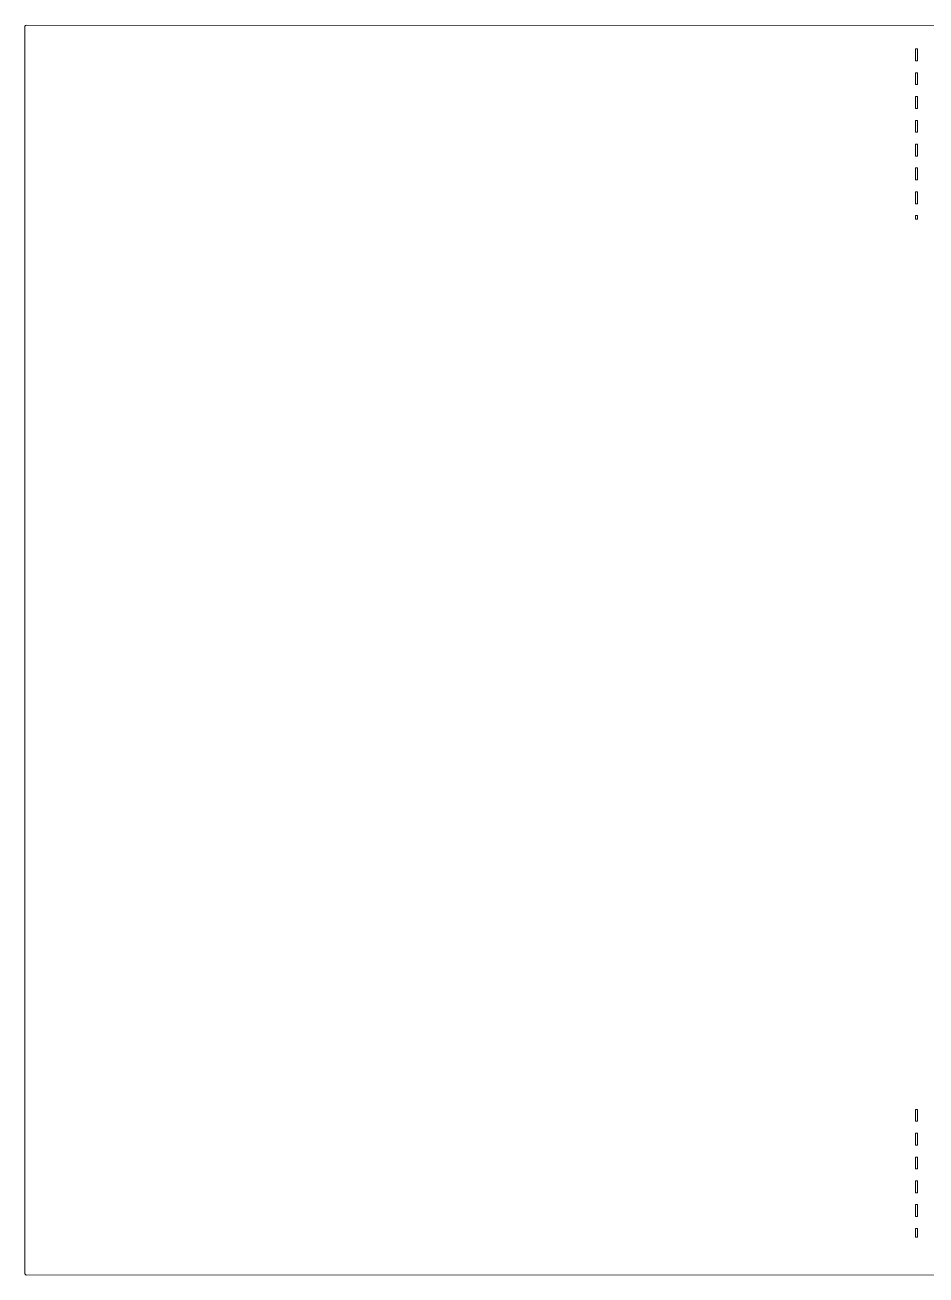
# Model space of a CAD drawing. Header units: centimetres. Extents: x -11.9 to 11.9, y -8.3 to 8.3.
# Drawn here: x -11.91 to 0.11, y -8.33 to 8.33 of the extents above; entities that cross this region are included whole.
import ezdxf

# ---------------------------------------------------------------- set-up
doc = ezdxf.new("R2010")
doc.units = ezdxf.units.CM
doc.header["$MEASUREMENT"] = 0
doc.layers.add('Layer 1', color=7, linetype='Continuous')

msp = doc.modelspace()

# ---------------------------------------------------------------- linework, layer by layer
at = {"layer": 'Layer 1', "color": 42, "lineweight": 9}
for points, knots in [([(-11.88971, 8.33437), (-11.8994, 8.33438), (-11.90708, 8.32669), (-11.90708, 8.31701), (-11.90708, 8.31701), (-11.90708, 8.31701), (-11.90708, -8.31701), (-11.90708, -8.31701), (-11.90708, -8.31701), (-11.90708, -8.32669), (-11.8994, -8.33437), (-11.88972, -8.33437), (-11.88972, -8.33437), (-11.88972, -8.33437), (11.88971, -8.33024), (11.88971, -8.33024), (11.88971, -8.33024), (11.89939, -8.33024), (11.90707, -8.32173), (11.90707, -8.31205), (11.90707, -8.31205), (11.90707, -8.31205), (11.90707, 8.31205), (11.90707, 8.31205), (11.90707, 8.31205), (11.90707, 8.32173), (11.89939, 8.32941), (11.88971, 8.32941), (11.88971, 8.32941), (11.88971, 8.32941), (-11.88972, 8.33437), (-11.88972, 8.33437), (-11.88972, 8.33437), (-11.88972, 8.33437), (-11.88971, 8.33437), (-11.88971, 8.33437)], [0, 0, 0, 0, 0.1, 0.1, 0.1, 0.1, 0.2, 0.2, 0.2, 0.2, 0.3, 0.3, 0.3, 0.3, 0.4, 0.4, 0.4, 0.4, 0.5, 0.5, 0.5, 0.5, 0.6, 0.6, 0.6, 0.6, 0.7, 0.7, 0.7, 0.7, 0.8, 0.8, 0.8, 0.8, 1, 1, 1, 1]), ([(-0.02646, 8.01522), (-0.02646, 8.01522), (0, 8.01522), (0, 8.01522), (0, 8.01522), (0, 8.01522), (0, 7.85647), (0, 7.85647), (0, 7.85647), (0, 7.85647), (-0.02646, 7.85647), (-0.02646, 7.85647), (-0.02646, 7.85647), (-0.02646, 7.85647), (-0.02646, 8.01522), (-0.02646, 8.01522)], [0, 0, 0, 0, 0.2, 0.2, 0.2, 0.2, 0.4, 0.4, 0.4, 0.4, 0.6, 0.6, 0.6, 0.6, 1, 1, 1, 1]), ([(-0.02646, 7.69772), (-0.02646, 7.69772), (0, 7.69772), (0, 7.69772), (0, 7.69772), (0, 7.69772), (0, 7.53897), (0, 7.53897), (0, 7.53897), (0, 7.53897), (-0.02646, 7.53897), (-0.02646, 7.53897), (-0.02646, 7.53897), (-0.02646, 7.53897), (-0.02646, 7.69772), (-0.02646, 7.69772)], [0, 0, 0, 0, 0.2, 0.2, 0.2, 0.2, 0.4, 0.4, 0.4, 0.4, 0.6, 0.6, 0.6, 0.6, 1, 1, 1, 1]), ([(-0.02646, 7.38022), (-0.02646, 7.38022), (0, 7.38022), (0, 7.38022), (0, 7.38022), (0, 7.38022), (0, 7.22147), (0, 7.22147), (0, 7.22147), (0, 7.22147), (-0.02646, 7.22147), (-0.02646, 7.22147), (-0.02646, 7.22147), (-0.02646, 7.22147), (-0.02646, 7.38022), (-0.02646, 7.38022)], [0, 0, 0, 0, 0.2, 0.2, 0.2, 0.2, 0.4, 0.4, 0.4, 0.4, 0.6, 0.6, 0.6, 0.6, 1, 1, 1, 1]), ([(-0.02646, 7.06272), (-0.02646, 7.06272), (0, 7.06272), (0, 7.06272), (0, 7.06272), (0, 7.06272), (0, 6.90397), (0, 6.90397), (0, 6.90397), (0, 6.90397), (-0.02646, 6.90397), (-0.02646, 6.90397), (-0.02646, 6.90397), (-0.02646, 6.90397), (-0.02646, 7.06272), (-0.02646, 7.06272)], [0, 0, 0, 0, 0.2, 0.2, 0.2, 0.2, 0.4, 0.4, 0.4, 0.4, 0.6, 0.6, 0.6, 0.6, 1, 1, 1, 1]), ([(-0.02646, 6.74522), (-0.02646, 6.74522), (0, 6.74522), (0, 6.74522), (0, 6.74522), (0, 6.74522), (0, 6.58647), (0, 6.58647), (0, 6.58647), (0, 6.58647), (-0.02646, 6.58647), (-0.02646, 6.58647), (-0.02646, 6.58647), (-0.02646, 6.58647), (-0.02646, 6.74522), (-0.02646, 6.74522)], [0, 0, 0, 0, 0.2, 0.2, 0.2, 0.2, 0.4, 0.4, 0.4, 0.4, 0.6, 0.6, 0.6, 0.6, 1, 1, 1, 1]), ([(-0.02646, 6.42772), (-0.02646, 6.42772), (0, 6.42772), (0, 6.42772), (0, 6.42772), (0, 6.42772), (0, 6.26897), (0, 6.26897), (0, 6.26897), (0, 6.26897), (-0.02646, 6.26897), (-0.02646, 6.26897), (-0.02646, 6.26897), (-0.02646, 6.26897), (-0.02646, 6.42772), (-0.02646, 6.42772)], [0, 0, 0, 0, 0.2, 0.2, 0.2, 0.2, 0.4, 0.4, 0.4, 0.4, 0.6, 0.6, 0.6, 0.6, 1, 1, 1, 1]), ([(-0.02646, 6.11022), (-0.02646, 6.11022), (0, 6.11022), (0, 6.11022), (0, 6.11022), (0, 6.11022), (0, 5.95147), (0, 5.95147), (0, 5.95147), (0, 5.95147), (-0.02646, 5.95147), (-0.02646, 5.95147), (-0.02646, 5.95147), (-0.02646, 5.95147), (-0.02646, 6.11022), (-0.02646, 6.11022)], [0, 0, 0, 0, 0.2, 0.2, 0.2, 0.2, 0.4, 0.4, 0.4, 0.4, 0.6, 0.6, 0.6, 0.6, 1, 1, 1, 1]), ([(-0.02646, 5.79272), (-0.02646, 5.79272), (0, 5.79272), (0, 5.79272), (0, 5.79272), (0, 5.79272), (0, 5.74311), (0, 5.74311), (0, 5.74311), (0, 5.74311), (-0.02646, 5.74311), (-0.02646, 5.74311), (-0.02646, 5.74311), (-0.02646, 5.74311), (-0.02646, 5.79272), (-0.02646, 5.79272)], [0, 0, 0, 0, 0.2, 0.2, 0.2, 0.2, 0.4, 0.4, 0.4, 0.4, 0.6, 0.6, 0.6, 0.6, 1, 1, 1, 1]), ([(-0.02646, -6.12593), (-0.02646, -6.12593), (0, -6.12593), (0, -6.12593), (0, -6.12593), (0, -6.12593), (0, -6.28468), (0, -6.28468), (0, -6.28468), (0, -6.28468), (-0.02646, -6.28468), (-0.02646, -6.28468), (-0.02646, -6.28468), (-0.02646, -6.28468), (-0.02646, -6.12593), (-0.02646, -6.12593)], [0, 0, 0, 0, 0.2, 0.2, 0.2, 0.2, 0.4, 0.4, 0.4, 0.4, 0.6, 0.6, 0.6, 0.6, 1, 1, 1, 1]), ([(-0.02646, -6.44343), (-0.02646, -6.44343), (0, -6.44343), (0, -6.44343), (0, -6.44343), (0, -6.44343), (0, -6.60218), (0, -6.60218), (0, -6.60218), (0, -6.60218), (-0.02646, -6.60218), (-0.02646, -6.60218), (-0.02646, -6.60218), (-0.02646, -6.60218), (-0.02646, -6.44343), (-0.02646, -6.44343)], [0, 0, 0, 0, 0.2, 0.2, 0.2, 0.2, 0.4, 0.4, 0.4, 0.4, 0.6, 0.6, 0.6, 0.6, 1, 1, 1, 1]), ([(-0.02646, -6.76093), (-0.02646, -6.76093), (0, -6.76093), (0, -6.76093), (0, -6.76093), (0, -6.76093), (0, -6.91968), (0, -6.91968), (0, -6.91968), (0, -6.91968), (-0.02646, -6.91968), (-0.02646, -6.91968), (-0.02646, -6.91968), (-0.02646, -6.91968), (-0.02646, -6.76093), (-0.02646, -6.76093)], [0, 0, 0, 0, 0.2, 0.2, 0.2, 0.2, 0.4, 0.4, 0.4, 0.4, 0.6, 0.6, 0.6, 0.6, 1, 1, 1, 1]), ([(-0.02646, -7.07843), (-0.02646, -7.07843), (0, -7.07843), (0, -7.07843), (0, -7.07843), (0, -7.07843), (0, -7.23718), (0, -7.23718), (0, -7.23718), (0, -7.23718), (-0.02646, -7.23718), (-0.02646, -7.23718), (-0.02646, -7.23718), (-0.02646, -7.23718), (-0.02646, -7.07843), (-0.02646, -7.07843)], [0, 0, 0, 0, 0.2, 0.2, 0.2, 0.2, 0.4, 0.4, 0.4, 0.4, 0.6, 0.6, 0.6, 0.6, 1, 1, 1, 1]), ([(-0.02646, -7.39593), (-0.02646, -7.39593), (0, -7.39593), (0, -7.39593), (0, -7.39593), (0, -7.39593), (0, -7.55468), (0, -7.55468), (0, -7.55468), (0, -7.55468), (-0.02646, -7.55468), (-0.02646, -7.55468), (-0.02646, -7.55468), (-0.02646, -7.55468), (-0.02646, -7.39593), (-0.02646, -7.39593)], [0, 0, 0, 0, 0.2, 0.2, 0.2, 0.2, 0.4, 0.4, 0.4, 0.4, 0.6, 0.6, 0.6, 0.6, 1, 1, 1, 1]), ([(-0.02646, -7.71343), (-0.02646, -7.71343), (0, -7.71343), (0, -7.71343), (0, -7.71343), (0, -7.71343), (0, -7.83001), (0, -7.83001), (0, -7.83001), (0, -7.83001), (-0.02646, -7.83001), (-0.02646, -7.83001), (-0.02646, -7.83001), (-0.02646, -7.83001), (-0.02646, -7.71343), (-0.02646, -7.71343)], [0, 0, 0, 0, 0.2, 0.2, 0.2, 0.2, 0.4, 0.4, 0.4, 0.4, 0.6, 0.6, 0.6, 0.6, 1, 1, 1, 1])]:
    msp.add_open_spline(points, degree=3, knots=knots, dxfattribs=at)

doc.saveas('drawing.dxf')
